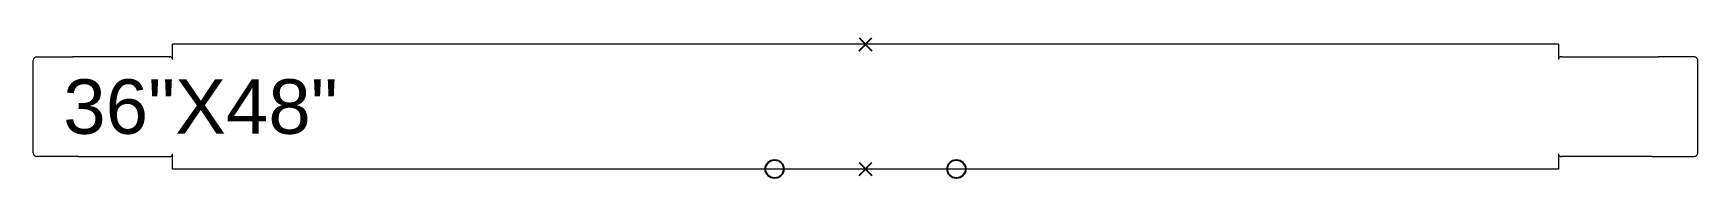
# Model space of a CAD drawing. Extents: x 0 to 0.915, y -0.039 to 0.038.
import ezdxf

# ---------------------------------------------------------------- set-up
doc = ezdxf.new("R2010")
doc.units = 0
doc.styles.get("Standard").update_dxf_attribs({"font": 'arial.ttf'})

msp = doc.modelspace()

# ---------------------------------------------------------------- linework, layer by layer
at = {"color": 5}
for p, q in [((0.45396, 0.03788), (0.46104, 0.0308)), ((0.45396, 0.0308), (0.46104, 0.03788)), ((0.45396, -0.03788), (0.46104, -0.0308)), ((0.45396, -0.0308), (0.46104, -0.03788))]:
    msp.add_line(p, q, dxfattribs=at)
at = {"color": 5, "linetype": 'Continuous', "lineweight": 0}
for p, q in [((0.00174, 0.02748), (0.02176, 0.02748)), ((0.00203, 0.0275), (0.02147, 0.0275)), ((0.0747, 0.0275), (0.02147, 0.0275)), ((0.0747, 0.0275), (0.07499, 0.0275)), ((0.0765, 0.02599), (0.0765, 0.03434)), ((0.8385, 0.03434), (0.0765, 0.03434)), ((0.8385, 0.03434), (0.8385, 0.02599)), ((0.8403, 0.0275), (0.84001, 0.0275)), ((0.8403, 0.0275), (0.89353, 0.0275)), ((0.91326, 0.02748), (0.89324, 0.02748)), ((0.91297, 0.0275), (0.89353, 0.0275)), ((0, -0.02547), (0, 0.02547)), ((0.915, -0.02547), (0.915, 0.02547)), ((0.0765, -0.03434), (0.0765, -0.02599)), ((0.8385, -0.02599), (0.8385, -0.03434)), ((0.02501, -0.0275), (0.00203, -0.0275)), ((0.02501, -0.0275), (0.0747, -0.0275)), ((0.0747, -0.0275), (0.07499, -0.0275)), ((0.8385, -0.03434), (0.0765, -0.03434)), ((0.8403, -0.0275), (0.84001, -0.0275)), ((0.88999, -0.0275), (0.8403, -0.0275)), ((0.88999, -0.0275), (0.91297, -0.0275))]:
    msp.add_line(p, q, dxfattribs=at)
at = {"color": 5}
for centre in [(0.4075, -0.03434), (0.5075, -0.03434)]:
    msp.add_circle(centre, 0.005, dxfattribs=at)
at = {"color": 5, "linetype": 'Continuous', "lineweight": 0}
for centre, radius, start, end in [((0.00203, 0.02547), 0.00203, 90, 180), ((0.07499, 0.02599), 0.00151, 10.02098, 90), ((0.84001, 0.02599), 0.00151, 90, 169.97902), ((0.91297, 0.02547), 0.00203, 0, 90), ((0.07499, 0.02599), 0.00151, 0, 10.02098), ((0.84001, 0.02599), 0.00151, 169.97902, 180), ((0.84001, 0.02599), 0.00151, 169.97902, 180), ((0.00203, -0.02547), 0.00203, 180, 270), ((0.07499, -0.02599), 0.00151, 270, 349.97902), ((0.07499, -0.02599), 0.00151, 349.97902, 0), ((0.84001, -0.02599), 0.00151, 180, 190.02098), ((0.84001, -0.02599), 0.00151, 180, 190.02098), ((0.84001, -0.02599), 0.00151, 190.02098, 270), ((0.91297, -0.02547), 0.00203, 270, 0)]:
    msp.add_arc(centre, radius, start, end, dxfattribs=at)
at = {"color": 5}
for p in [(0.4575, 0.03434), (0.4575, -0.03434)]:
    msp.add_point(p, dxfattribs=at)

# ---------------------------------------------------------------- texts
at = {"insert": (0.0165, 0.01506), "char_height": 0.03, "attachment_point": 1}
msp.add_mtext_dynamic_manual_height_columns('36"X48"', width=75.4940153, gutter_width=12.5, heights=[0], dxfattribs=at)

doc.saveas('drawing.dxf')
